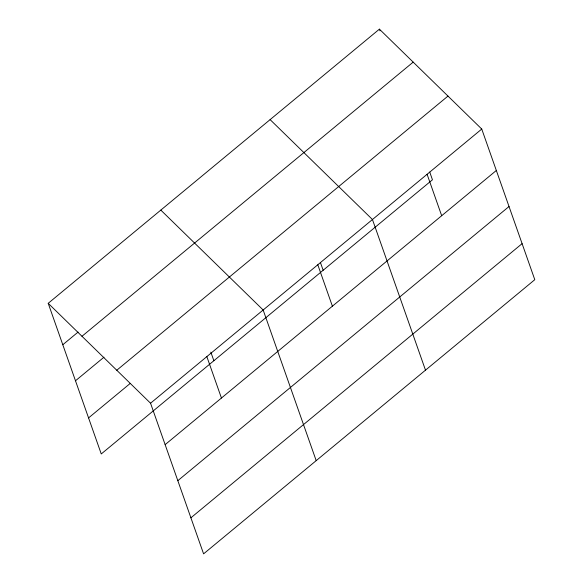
<?xml version="1.0" encoding="UTF-8"?>
<svg xmlns="http://www.w3.org/2000/svg" width="583" height="583" viewBox="0 0 583 583"><rect width="100%" height="100%" fill="white"/><g stroke="black" fill="none" stroke-linecap="round" stroke-linejoin="round"><path stroke-width="0.87" d="M48.207 303.313L379.409 29.15L481.747 129.054L534.793 279.687L203.591 553.85L150.545 403.21L48.207 303.313L101.253 453.946L432.455 179.79L429.737 172.065M62.796 344.735L78.086 332.077M81.977 336.274L413.179 62.119M75.484 380.779L103.985 357.19M116.775 370.241L447.977 96.086M88.565 417.909L130.271 383.388M150.545 403.21L481.747 129.054M165.135 444.64L496.337 170.476M177.822 480.676L509.025 206.52M190.903 517.813L522.098 243.65M270.111 119.624L372.45 219.521L425.495 370.161M160.813 210.099L263.152 309.996L316.197 460.636M379.409 29.15L379.999 30.841M427.099 174.288L441.688 215.717M320.439 262.539L323.157 270.264M317.801 264.762L332.39 306.184M210.842 352.154L213.866 360.731M206.848 356.607L221.438 398.029"/></g></svg>
